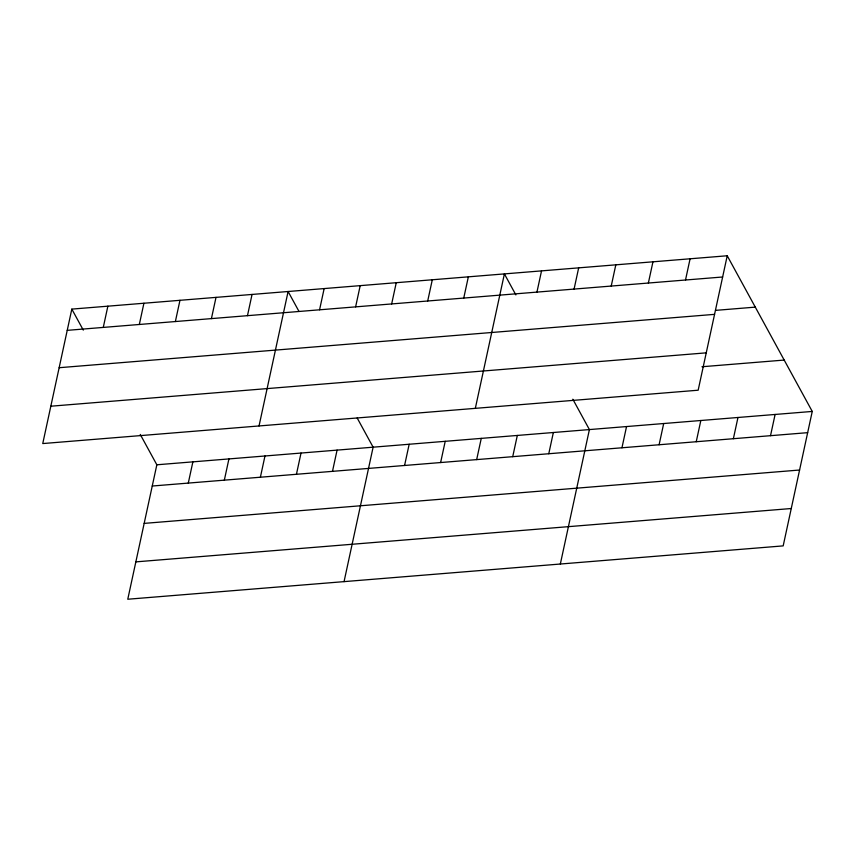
<?xml version="1.0" encoding="UTF-8"?>
<svg xmlns="http://www.w3.org/2000/svg" width="855" height="855" viewBox="0 0 855 855"><rect width="100%" height="100%" fill="white"/><g stroke="black" fill="none" stroke-linecap="round" stroke-linejoin="round"><path stroke-width="1.28" d="M71.82 309.115L42.75 443.563L698.161 390.211L727.231 255.763L71.82 309.115L83.298 330.126M103.273 327.412L107.869 306.186M139.322 324.483L143.918 303.247M175.371 321.544L179.967 300.308M140.252 434.436L156.839 464.789L127.769 599.237L783.18 545.885L812.25 411.437L727.231 255.763M211.42 318.605L216.016 297.38M188.292 483.086L192.877 461.85M247.469 315.677L252.054 294.441M224.341 480.147L228.926 458.921M259.033 425.961L288.103 291.512L298.951 311.359M260.39 477.218L264.975 455.982M319.567 309.809L324.152 288.573M296.439 474.279L301.024 453.054M355.616 306.87L360.201 285.634M332.488 471.351L337.073 450.115M391.665 303.942L396.25 282.706M344.052 581.635L373.122 447.176L357.176 417.988M427.703 301.003L432.299 279.767M404.575 465.483L409.171 444.247M463.752 298.064L468.348 276.838M440.624 462.544L445.22 441.308M475.327 408.348L504.397 273.899L515.875 294.911M476.673 459.605L481.269 438.38M536.94 292.111L541.536 270.875M512.722 456.677L517.318 435.441M574.079 289.086L578.675 267.85M548.771 453.738L553.356 432.512M611.229 286.062L615.814 264.826M560.335 564.022L589.405 429.573L572.829 399.221M648.368 283.037L652.953 261.801M621.959 447.785L626.544 426.549M685.507 280.013L690.092 258.787M659.098 444.76L663.694 423.524M696.237 441.736L700.833 420.5M733.376 438.711L737.972 417.475M770.515 435.687L775.111 414.451M67.224 330.351L722.646 276.988M715.496 310.376L755.286 307.127M59.155 367.714L714.566 314.351M50.83 406.211L706.241 352.848M701.955 366.752L784.195 360.062M156.839 464.789L812.25 411.437M152.243 486.025L807.654 432.662M144.164 523.388L799.585 470.026M135.838 561.874L791.26 508.522"/></g></svg>
